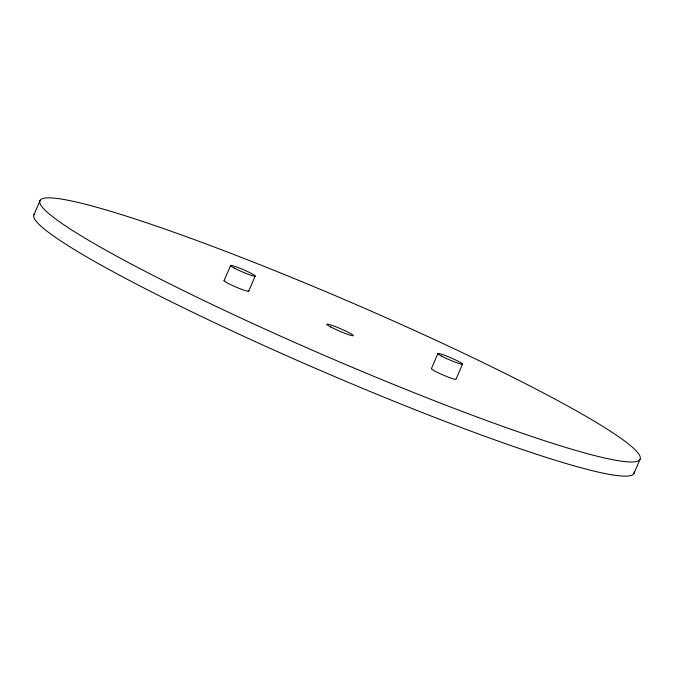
<?xml version="1.0" encoding="UTF-8"?>
<svg xmlns="http://www.w3.org/2000/svg" width="674" height="674" viewBox="0 0 674 674"><rect width="100%" height="100%" fill="white"/><g stroke="black" fill="none" stroke-linecap="round" stroke-linejoin="round"><path stroke-width="1.01" d="M33.986 214.669L40.078 200.515M224.063 280.662L230.559 265.564M248.714 291.134L255.21 276.037M431.385 368.712L437.889 353.614M462.541 364.078L456.037 379.184A13.413 1.213 23.3 0 1 442.304 374.66A13.413 1.213 23.3 0 1 431.748 368.526M633.922 473.485L640.014 459.331A326.696 29.605 23.3 0 0 202.023 242.446A326.696 29.605 23.3 0 0 178.105 287.983A326.696 29.605 23.3 0 0 640.014 459.331M634.192 471.581A326.696 29.605 23.3 0 1 324.86 372.402A326.696 29.605 23.3 0 1 34.568 213.902M248.234 290.587A13.413 1.213 23.3 0 1 236.591 287.309A13.413 1.213 23.3 0 1 224.425 280.477M330.816 327.008A14.44 1.306 23.3 0 0 352.923 335.762A14.44 1.306 23.3 0 0 336.393 327A14.44 1.306 23.3 0 0 330.816 327.008M441.647 356.142A13.413 1.213 23.3 0 0 462.17 364.272A13.413 1.213 23.3 0 0 446.82 356.133A13.413 1.213 23.3 0 0 441.647 356.142M234.316 268.1A13.413 1.213 23.3 0 0 254.848 276.222A13.413 1.213 23.3 0 0 239.497 268.084A13.413 1.213 23.3 0 0 234.316 268.1"/></g></svg>
